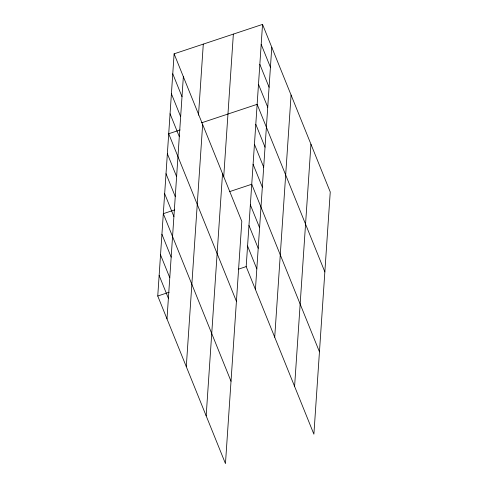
<?xml version="1.0" encoding="UTF-8"?>
<svg xmlns="http://www.w3.org/2000/svg" width="488" height="488" viewBox="0 0 488 488"><rect width="100%" height="100%" fill="white"/><g stroke="black" fill="none" stroke-linecap="round" stroke-linejoin="round"><path stroke-width="0.73" d="M174.112 53.826L241.816 221.399L225.462 463.6L157.752 296.021L174.112 53.826L262.538 24.4L330.248 191.979L313.888 434.174L246.184 266.601L262.538 24.4M166.994 318.896L183.354 76.695M198.494 115.162L203.295 44.115M186.288 366.647L202.648 124.452M206.168 415.849L222.528 173.649M223.711 176.937L233.362 34.111M255.425 289.469L271.779 47.275M274.714 337.226L291.074 95.026M294.593 386.423L310.954 144.222M180.102 129.96L168.714 133.749L236.418 301.328M201.477 122.848L257.139 104.328L324.849 271.901M174.704 209.883L163.315 213.677L231.019 381.25M229.677 191.595L251.741 184.251L319.451 351.83M157.752 296.021L169.141 292.233M238.351 269.205L246.184 266.601M261.19 44.384L270.431 67.252M259.842 64.361L269.083 87.236M258.494 84.345L267.735 107.22M255.791 124.306L265.033 147.181M254.443 144.289L263.685 167.158M253.095 164.267L262.337 187.142M250.35 204.838L259.592 227.713M248.959 225.425L258.201 248.294M247.575 246.013L256.81 268.882M172.764 73.804L182.006 96.679M171.416 93.787L180.658 116.662M170.062 113.771L179.303 136.64M167.366 153.732L176.607 176.601M166.018 173.71L175.259 196.585M164.663 193.693L173.905 216.568M161.924 234.264L171.166 257.133M160.534 254.846L169.775 277.721M159.143 275.433L168.384 298.308"/></g></svg>
